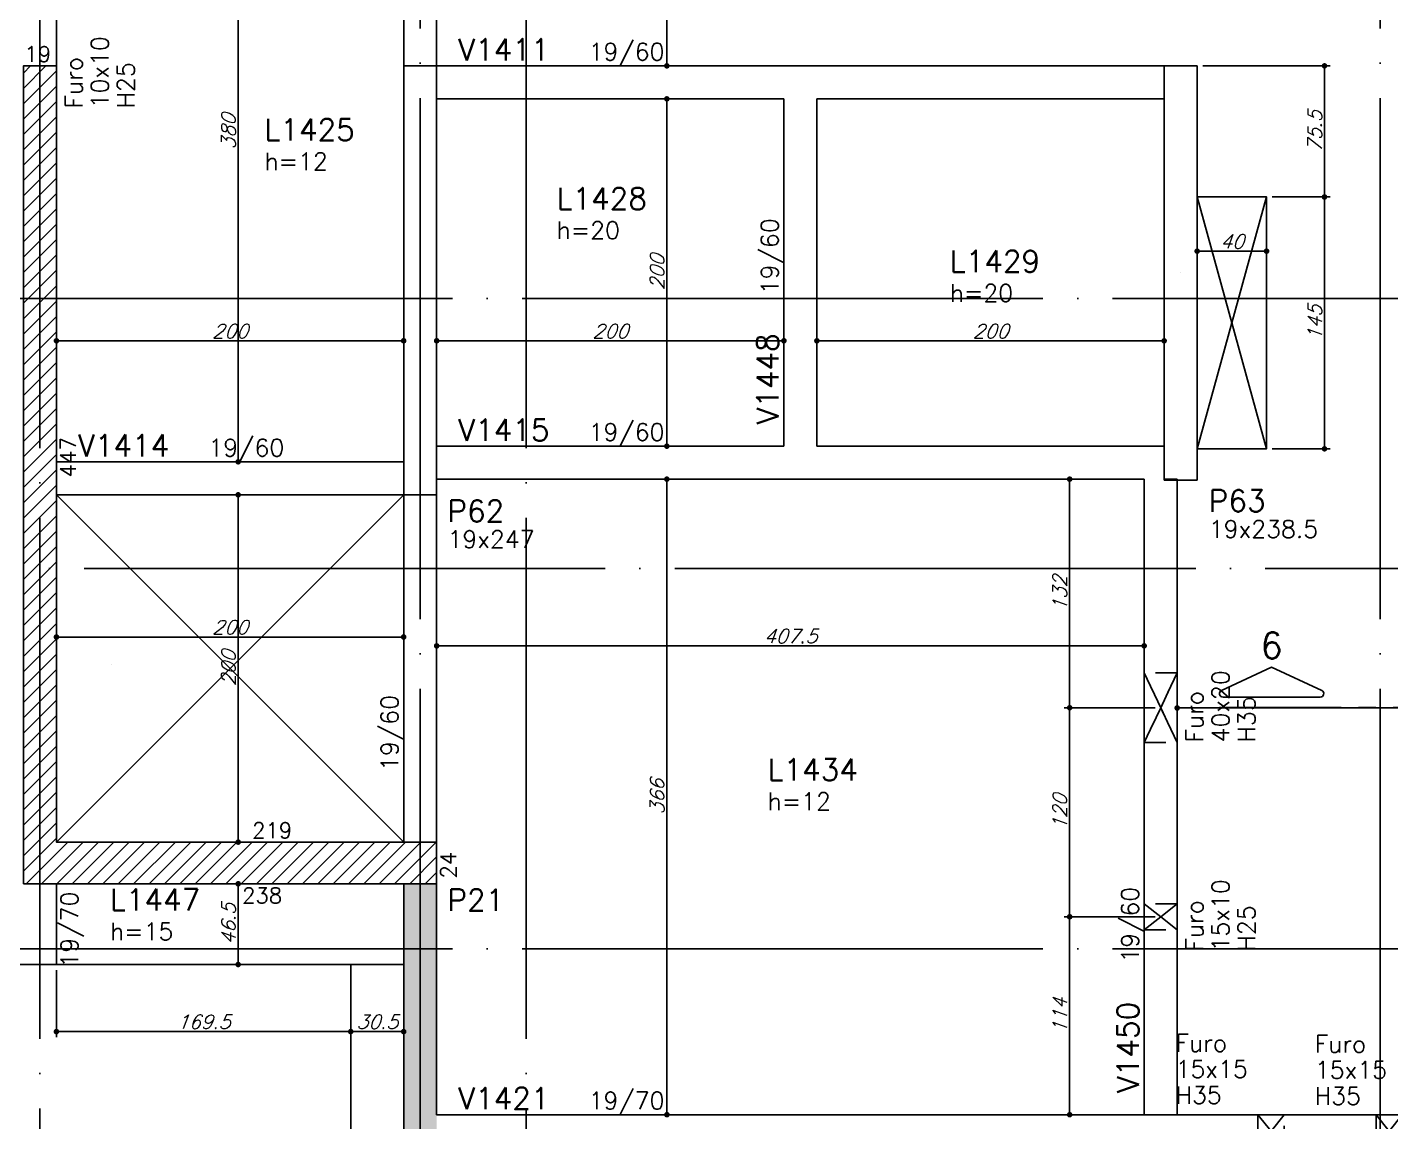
# Model space of a CAD drawing. Header units: millimetres. Extents: x -2290 to 5505, y -2157 to 2343.
# Drawn here: x 1278 to 2064, y -115 to 516 of the extents above; entities that cross this region are included whole.
import ezdxf
from ezdxf.enums import TextEntityAlignment as Align

# ---------------------------------------------------------------- set-up
doc = ezdxf.new("R2010")
doc.units = ezdxf.units.MM
doc.header["$LTSCALE"] = 50
doc.linetypes.add('EIXO', pattern=[6.8, 6, -0.4, 0, -0.4])
doc.linetypes.add('HIDDEN', pattern=[0.375, 0.25, -0.125])
for name, color, linetype in [('242', 3, 'Continuous'), ('F-CORTE-INDICAÇÃO', 4, 'Continuous'), ('F-COTAS', 106, 'Continuous'), ('F-COTAS-FUROS', 50, 'Continuous'), ('F-COTAS-FUROS VIGA', 50, 'Continuous'), ('F-DESNIVEL-1', 254, 'Continuous'), ('F-EIXO', 12, 'EIXO'), ('F-FURO-PAREDE', 2, 'HIDDEN'), ('F-FURO-PAREDE-TEXTOS', 2, 'Continuous'), ('F-LAJES', 3, 'Continuous'), ('F-LAJES-DIM', 2, 'Continuous'), ('F-LAJES-NOME', 4, 'Continuous'), ('F-PILARES-DIM', 172, 'Continuous'), ('F-PILARES-HACH', 174, 'Continuous'), ('F-PILARES-M', 170, 'Continuous'), ('F-PILARES-NOME', 170, 'Continuous'), ('F-PILARES-S', 170, 'Continuous'), ('F-TEXTO', 6, 'Continuous'), ('F-VIGAS', 3, 'Continuous'), ('F-VIGAS-DIM', 2, 'Continuous'), ('F-VIGAS-NOME', 4, 'Continuous'), ('F-VÃO', 1, 'Continuous')]:
    doc.layers.add(name, color=color, linetype=linetype)
doc.styles.add('CP-TEXT-INCL', font='simplex.shx', dxfattribs={"oblique": 20})
doc.styles.add('MCP', font='simplex.shx')
doc.styles.add('ROMANS', font='simplex.shx')
doc.dimstyles.new('CP-COTAS-50', dxfattribs={"dimscale": 0.64, "dimtxt": 12.5, "dimasz": 5, "dimexe": 5, "dimexo": 5, "dimgap": 2.5, "dimtad": 1, "dimdec": 1, "dimdsep": 46, "dimtxsty": 'CP-TEXT-INCL', "dimblk1": 'DOT', "dimblk2": 'DOT', "dimsah": 1, "dimcen": 9, "dimclrd": 256, "dimclre": 256, "dimclrt": 256, "dimadec": 0, "dimazin": 0, "dimtfac": 1, "dimtdec": 1, "dimtmove": 2, "dimatfit": 3, "dimldrblk": 'DOT', "dimfxl": 0, "dimtolj": 1, "dimarcsym": 0})

# ---------------------------------------------------------------- blocks, each defined once
blk = doc.blocks.new('*U48')
at = {"layer": 'F-EIXO'}
blk.add_line((0, 0), (0, -2959.56), dxfattribs=at)
at = {"layer": 'F-TEXTO', "style": 'ROMANS'}
blk.add_attdef('EIXO', text='', height=17.5, rotation=360, dxfattribs=at).set_placement((0, 28.21), align=Align.MIDDLE_CENTER)
blk = doc.blocks.new('*U42')
at = {"layer": 'F-EIXO'}
blk.add_line((0, 0), (0, -2861.07), dxfattribs=at)
at = {"layer": 'F-TEXTO', "style": 'ROMANS'}
blk.add_attdef('EIXO', text='', height=17.5, rotation=360, dxfattribs=at).set_placement((0, 28.21), align=Align.MIDDLE_CENTER)
blk = doc.blocks.new('*U38')
at = {"layer": 'F-EIXO'}
blk.add_line((0, 0), (5174.35, 0), dxfattribs=at)
at = {"layer": 'F-TEXTO', "style": 'ROMANS'}
blk.add_attdef('EIXO', text='', height=17.5, dxfattribs=at).set_placement((-28.21, 0), align=Align.MIDDLE_CENTER)
blk = doc.blocks.new('*U34')
at = {"layer": 'F-EIXO'}
blk.add_line((0, 0), (5174.35, 0), dxfattribs=at)
at = {"layer": 'F-TEXTO', "style": 'ROMANS'}
blk.add_attdef('EIXO', text='', height=17.5, dxfattribs=at).set_placement((-28.21, 0), align=Align.MIDDLE_CENTER)
blk = doc.blocks.new('*U35')
at = {"layer": 'F-EIXO'}
blk.add_line((0, 0), (0, -2861.07), dxfattribs=at)
at = {"layer": 'F-TEXTO', "style": 'ROMANS'}
blk.add_attdef('EIXO', text='', height=17.5, rotation=360, dxfattribs=at).set_placement((0, 28.21), align=Align.MIDDLE_CENTER)
blk = doc.blocks.new('*U27')
at = {"layer": 'F-EIXO'}
blk.add_line((0, 0), (5086.35, 0), dxfattribs=at)
at = {"layer": 'F-TEXTO', "style": 'ROMANS'}
blk.add_attdef('EIXO', text='', height=17.5, dxfattribs=at).set_placement((-28.21, 0), align=Align.MIDDLE_CENTER)
blk = doc.blocks.new('*U29')
at = {"layer": 'F-EIXO'}
blk.add_line((0, 0), (0, -2959.56), dxfattribs=at)
at = {"layer": 'F-TEXTO', "style": 'ROMANS'}
blk.add_attdef('EIXO', text='', height=17.5, rotation=360, dxfattribs=at).set_placement((0, 28.21), align=Align.MIDDLE_CENTER)
blk = doc.blocks.new('_DOT')
at = {"color": 0, "linetype": 'ByBlock'}
blk.add_line((-0.5, 0), (-1, 0), dxfattribs=at)
at = {"color": 0, "linetype": 'ByBlock', "const_width": 0.5}
blk.add_lwpolyline([(-0.25, 0, 1), (0.25, 0, 1)], format="xyb", close=True, dxfattribs=at)
blk = doc.blocks.new('*D140')
at = {"layer": 'DEFPOINTS', "color": 0, "linetype": 'Continuous', "transparency": 16777216}
for p in [(1646.6, 255.5), (1646.6, 255.5), (1646.6, -110.5)]:
    blk.add_point(p, dxfattribs=at)
at = {"layer": 'F-COTAS', "linetype": 'Continuous', "lineweight": -2, "transparency": 16777216}
blk.add_line((1646.6, -107.3), (1646.6, 252.3), dxfattribs=at)
at = {"layer": 'F-COTAS', "linetype": 'Continuous', "lineweight": -2, "transparency": 16777216, "xscale": 3.2, "yscale": 3.2, "zscale": 3.2}
for p, rotation in [((1646.6, 255.5), 90), ((1646.6, -110.5), 270)]:
    blk.add_blockref('_DOT', p, dxfattribs=dict(at, rotation=rotation))
at = {"layer": 'F-COTAS', "linetype": 'Continuous', "transparency": 16777216, "insert": (1641, 72.5), "char_height": 8, "attachment_point": 5, "rotation": 90, "style": 'CP-TEXT-INCL'}
blk.add_mtext('\\A1;366', dxfattribs=at)
blk = doc.blocks.new('*D141')
at = {"layer": 'DEFPOINTS', "color": 0, "linetype": 'Continuous', "transparency": 16777216}
for p in [(1646.6, 474.5), (1646.6, 474.5), (1646.6, 274.5)]:
    blk.add_point(p, dxfattribs=at)
at = {"layer": 'F-COTAS', "linetype": 'Continuous', "lineweight": -2, "transparency": 16777216}
blk.add_line((1646.6, 277.7), (1646.6, 471.3), dxfattribs=at)
at = {"layer": 'F-COTAS', "linetype": 'Continuous', "lineweight": -2, "transparency": 16777216, "xscale": 3.2, "yscale": 3.2, "zscale": 3.2}
for p, rotation in [((1646.6, 474.5), 90), ((1646.6, 274.5), 270)]:
    blk.add_blockref('_DOT', p, dxfattribs=dict(at, rotation=rotation))
at = {"layer": 'F-COTAS', "linetype": 'Continuous', "transparency": 16777216, "insert": (1641, 374.5), "char_height": 8, "attachment_point": 5, "rotation": 90, "style": 'CP-TEXT-INCL'}
blk.add_mtext('\\A1;200', dxfattribs=at)
blk = doc.blocks.new('*D142')
at = {"layer": 'DEFPOINTS', "color": 0, "linetype": 'Continuous', "transparency": 16777216}
for p in [(1646.6, 645.5), (1646.6, 645.5), (1646.6, 493.5)]:
    blk.add_point(p, dxfattribs=at)
at = {"layer": 'F-COTAS', "linetype": 'Continuous', "lineweight": -2, "transparency": 16777216}
blk.add_line((1646.6, 496.7), (1646.6, 642.3), dxfattribs=at)
at = {"layer": 'F-COTAS', "linetype": 'Continuous', "lineweight": -2, "transparency": 16777216, "xscale": 3.2, "yscale": 3.2, "zscale": 3.2}
for p, rotation in [((1646.6, 645.5), 90), ((1646.6, 493.5), 270)]:
    blk.add_blockref('_DOT', p, dxfattribs=dict(at, rotation=rotation))
at = {"layer": 'F-COTAS', "linetype": 'Continuous', "transparency": 16777216, "insert": (1641, 569.5), "char_height": 8, "attachment_point": 5, "rotation": 90, "style": 'CP-TEXT-INCL'}
blk.add_mtext('\\A1;152', dxfattribs=at)
blk = doc.blocks.new('*D148')
at = {"layer": 'DEFPOINTS', "color": 0, "linetype": 'Continuous', "transparency": 16777216}
for p in [(1399.69, 246.5), (1399.69, 246.5), (1399.69, 46.5)]:
    blk.add_point(p, dxfattribs=at)
at = {"layer": 'F-COTAS', "linetype": 'Continuous', "lineweight": -2, "transparency": 16777216}
blk.add_line((1399.69, 49.7), (1399.69, 243.3), dxfattribs=at)
at = {"layer": 'F-COTAS', "linetype": 'Continuous', "lineweight": -2, "transparency": 16777216, "xscale": 3.2, "yscale": 3.2, "zscale": 3.2}
for p, rotation in [((1399.69, 246.5), 90), ((1399.69, 46.5), 270)]:
    blk.add_blockref('_DOT', p, dxfattribs=dict(at, rotation=rotation))
at = {"layer": 'F-COTAS', "linetype": 'Continuous', "transparency": 16777216, "insert": (1394.09, 146.5), "char_height": 8, "attachment_point": 5, "rotation": 90, "style": 'CP-TEXT-INCL'}
blk.add_mtext('\\A1;200', dxfattribs=at)
blk = doc.blocks.new('*D149')
at = {"layer": 'DEFPOINTS', "color": 0, "linetype": 'Continuous', "transparency": 16777216}
for p in [(1399.69, 645.5), (1399.69, 645.5), (1399.69, 265.5)]:
    blk.add_point(p, dxfattribs=at)
at = {"layer": 'F-COTAS', "linetype": 'Continuous', "lineweight": -2, "transparency": 16777216}
blk.add_line((1399.69, 268.7), (1399.69, 642.3), dxfattribs=at)
at = {"layer": 'F-COTAS', "linetype": 'Continuous', "lineweight": -2, "transparency": 16777216, "xscale": 3.2, "yscale": 3.2, "zscale": 3.2}
for p, rotation in [((1399.69, 645.5), 90), ((1399.69, 265.5), 270)]:
    blk.add_blockref('_DOT', p, dxfattribs=dict(at, rotation=rotation))
at = {"layer": 'F-COTAS', "linetype": 'Continuous', "transparency": 16777216, "insert": (1394.09, 455.5), "char_height": 8, "attachment_point": 5, "rotation": 90, "style": 'CP-TEXT-INCL'}
blk.add_mtext('\\A1;380', dxfattribs=at)
blk = doc.blocks.new('*D173')
at = {"layer": 'DEFPOINTS', "color": 0, "linetype": 'Continuous', "transparency": 16777216}
for p in [(1295, 164.6), (1495, 164.6), (1495, 164.6)]:
    blk.add_point(p, dxfattribs=at)
at = {"layer": 'F-COTAS', "linetype": 'Continuous', "lineweight": -2, "transparency": 16777216}
blk.add_line((1298.2, 164.6), (1491.8, 164.6), dxfattribs=at)
at = {"layer": 'F-COTAS', "linetype": 'Continuous', "lineweight": -2, "transparency": 16777216, "xscale": 3.2, "yscale": 3.2, "zscale": 3.2, "rotation": 180}
blk.add_blockref('_DOT', (1295, 164.6), dxfattribs=at)
at = {"layer": 'F-COTAS', "linetype": 'Continuous', "lineweight": -2, "transparency": 16777216, "xscale": 3.2, "yscale": 3.2, "zscale": 3.2}
blk.add_blockref('_DOT', (1495, 164.6), dxfattribs=at)
at = {"layer": 'F-COTAS', "linetype": 'Continuous', "transparency": 16777216, "insert": (1395, 170.2), "char_height": 8, "attachment_point": 5, "style": 'CP-TEXT-INCL'}
blk.add_mtext('\\A1;200', dxfattribs=at)
blk = doc.blocks.new('*D174')
at = {"layer": 'DEFPOINTS', "color": 0, "linetype": 'Continuous', "transparency": 16777216}
for p in [(1514, 159.5), (1921.5, 159.5), (1921.5, 159.5)]:
    blk.add_point(p, dxfattribs=at)
at = {"layer": 'F-COTAS', "linetype": 'Continuous', "lineweight": -2, "transparency": 16777216}
blk.add_line((1517.2, 159.5), (1918.3, 159.5), dxfattribs=at)
at = {"layer": 'F-COTAS', "linetype": 'Continuous', "lineweight": -2, "transparency": 16777216, "xscale": 3.2, "yscale": 3.2, "zscale": 3.2, "rotation": 180}
blk.add_blockref('_DOT', (1514, 159.5), dxfattribs=at)
at = {"layer": 'F-COTAS', "linetype": 'Continuous', "lineweight": -2, "transparency": 16777216, "xscale": 3.2, "yscale": 3.2, "zscale": 3.2}
blk.add_blockref('_DOT', (1921.5, 159.5), dxfattribs=at)
at = {"layer": 'F-COTAS', "linetype": 'Continuous', "transparency": 16777216, "insert": (1717.75, 165.1), "char_height": 8, "attachment_point": 5, "style": 'CP-TEXT-INCL'}
blk.add_mtext('\\A1;407.5', dxfattribs=at)
blk = doc.blocks.new('*D175')
at = {"layer": 'DEFPOINTS', "color": 0, "linetype": 'Continuous', "transparency": 16777216}
for p in [(1940.5, 123.74), (2236, 123.74), (2236, 123.74)]:
    blk.add_point(p, dxfattribs=at)
at = {"layer": 'F-COTAS', "linetype": 'Continuous', "lineweight": -2, "transparency": 16777216}
blk.add_line((1943.7, 123.74), (2232.8, 123.74), dxfattribs=at)
at = {"layer": 'F-COTAS', "linetype": 'Continuous', "lineweight": -2, "transparency": 16777216, "xscale": 3.2, "yscale": 3.2, "zscale": 3.2, "rotation": 180}
blk.add_blockref('_DOT', (1940.5, 123.74), dxfattribs=at)
at = {"layer": 'F-COTAS', "linetype": 'Continuous', "lineweight": -2, "transparency": 16777216, "xscale": 3.2, "yscale": 3.2, "zscale": 3.2}
blk.add_blockref('_DOT', (2236, 123.74), dxfattribs=at)
at = {"layer": 'F-COTAS', "linetype": 'Continuous', "transparency": 16777216, "insert": (2088.25, 129.34), "char_height": 8, "attachment_point": 5, "style": 'CP-TEXT-INCL'}
blk.add_mtext('\\A1;295.5', dxfattribs=at)
blk = doc.blocks.new('*D186')
at = {"layer": 'DEFPOINTS', "color": 0, "linetype": 'Continuous', "transparency": 16777216}
for p in [(1295, 335.19), (1495, 335.19), (1495, 335.19)]:
    blk.add_point(p, dxfattribs=at)
at = {"layer": 'F-COTAS', "linetype": 'Continuous', "lineweight": -2, "transparency": 16777216}
blk.add_line((1298.2, 335.19), (1491.8, 335.19), dxfattribs=at)
at = {"layer": 'F-COTAS', "linetype": 'Continuous', "lineweight": -2, "transparency": 16777216, "xscale": 3.2, "yscale": 3.2, "zscale": 3.2, "rotation": 180}
blk.add_blockref('_DOT', (1295, 335.19), dxfattribs=at)
at = {"layer": 'F-COTAS', "linetype": 'Continuous', "lineweight": -2, "transparency": 16777216, "xscale": 3.2, "yscale": 3.2, "zscale": 3.2}
blk.add_blockref('_DOT', (1495, 335.19), dxfattribs=at)
at = {"layer": 'F-COTAS', "linetype": 'Continuous', "transparency": 16777216, "insert": (1395, 340.79), "char_height": 8, "attachment_point": 5, "style": 'CP-TEXT-INCL'}
blk.add_mtext('\\A1;200', dxfattribs=at)
blk = doc.blocks.new('*D187')
at = {"layer": 'DEFPOINTS', "color": 0, "linetype": 'Continuous', "transparency": 16777216}
for p in [(1514, 335.19), (1714, 335.19), (1714, 335.19)]:
    blk.add_point(p, dxfattribs=at)
at = {"layer": 'F-COTAS', "linetype": 'Continuous', "lineweight": -2, "transparency": 16777216}
blk.add_line((1517.2, 335.19), (1710.8, 335.19), dxfattribs=at)
at = {"layer": 'F-COTAS', "linetype": 'Continuous', "lineweight": -2, "transparency": 16777216, "xscale": 3.2, "yscale": 3.2, "zscale": 3.2, "rotation": 180}
blk.add_blockref('_DOT', (1514, 335.19), dxfattribs=at)
at = {"layer": 'F-COTAS', "linetype": 'Continuous', "lineweight": -2, "transparency": 16777216, "xscale": 3.2, "yscale": 3.2, "zscale": 3.2}
blk.add_blockref('_DOT', (1714, 335.19), dxfattribs=at)
at = {"layer": 'F-COTAS', "linetype": 'Continuous', "transparency": 16777216, "insert": (1614, 340.79), "char_height": 8, "attachment_point": 5, "style": 'CP-TEXT-INCL'}
blk.add_mtext('\\A1;200', dxfattribs=at)
blk = doc.blocks.new('*D188')
at = {"layer": 'DEFPOINTS', "color": 0, "linetype": 'Continuous', "transparency": 16777216}
for p in [(1733, 335.19), (1933, 335.19), (1933, 335.19)]:
    blk.add_point(p, dxfattribs=at)
at = {"layer": 'F-COTAS', "linetype": 'Continuous', "lineweight": -2, "transparency": 16777216}
blk.add_line((1736.2, 335.19), (1929.8, 335.19), dxfattribs=at)
at = {"layer": 'F-COTAS', "linetype": 'Continuous', "lineweight": -2, "transparency": 16777216, "xscale": 3.2, "yscale": 3.2, "zscale": 3.2, "rotation": 180}
blk.add_blockref('_DOT', (1733, 335.19), dxfattribs=at)
at = {"layer": 'F-COTAS', "linetype": 'Continuous', "lineweight": -2, "transparency": 16777216, "xscale": 3.2, "yscale": 3.2, "zscale": 3.2}
blk.add_blockref('_DOT', (1933, 335.19), dxfattribs=at)
at = {"layer": 'F-COTAS', "linetype": 'Continuous', "transparency": 16777216, "insert": (1833, 340.79), "char_height": 8, "attachment_point": 5, "style": 'CP-TEXT-INCL'}
blk.add_mtext('\\A1;200', dxfattribs=at)
blk = doc.blocks.new('*D243')
at = {"layer": 'DEFPOINTS', "color": 0, "transparency": 16777216}
for p in [(3070, -24), (-1389, -579), (3070, -995.18)]:
    blk.add_point(p, dxfattribs=at)
at = {"layer": 'F-COTAS', "lineweight": -2, "transparency": 16777216}
for p, q in [((3070, -27.2), (3070, -998.38)), ((-1389, -582.2), (-1389, -998.38)), ((-1385.8, -995.18), (3066.8, -995.18))]:
    blk.add_line(p, q, dxfattribs=at)
at = {"layer": 'F-COTAS', "lineweight": -2, "transparency": 16777216, "xscale": 3.2, "yscale": 3.2, "zscale": 3.2, "rotation": 180}
blk.add_blockref('_DOT', (-1389, -995.18), dxfattribs=at)
at = {"layer": 'F-COTAS', "lineweight": -2, "transparency": 16777216, "xscale": 3.2, "yscale": 3.2, "zscale": 3.2}
blk.add_blockref('_DOT', (3070, -995.18), dxfattribs=at)
at = {"layer": 'F-COTAS', "transparency": 16777216, "insert": (840.5, -989.58), "char_height": 8, "attachment_point": 5, "style": 'CP-TEXT-INCL'}
blk.add_mtext('\\A1;4459', dxfattribs=at)
blk = doc.blocks.new('*U61')
at = {"layer": 'F-CORTE-INDICAÇÃO'}
for p, q in [((-100, 0), (-170, 0)), ((-80, 0), (-90, 0)), ((-70, 0), (0, 0))]:
    blk.add_line(p, q, dxfattribs=at)
blk.add_lwpolyline([(-112, 6, 0.802585), (-111.15, 9.81), (-140, 23.26), (-168.85, 9.81, 0.802585), (-168, 6)], format="xyb", close=True, dxfattribs=at)
at = {"layer": 'F-CORTE-INDICAÇÃO', "style": 'ROMANS'}
blk.add_attdef('CORTE', text='', height=15, dxfattribs=at).set_placement((-140, 35.76), align=Align.MIDDLE_CENTER)
at = {"layer": 'F-CORTE-INDICAÇÃO', "color": 2, "style": 'ROMANS'}
blk.add_attdef('FOLHA', text='', height=12, dxfattribs=at).set_placement((-140, -10), align=Align.MIDDLE_CENTER)
blk = doc.blocks.new('*D309')
at = {"layer": 'DEFPOINTS', "color": 0, "transparency": 16777216}
for p in [(1295, -24), (1464.5, -44.65), (1464.5, -62.65)]:
    blk.add_point(p, dxfattribs=at)
at = {"layer": 'F-COTAS', "lineweight": -2, "transparency": 16777216}
for p, q in [((1295, -27.2), (1295, -65.85)), ((1464.5, -47.85), (1464.5, -65.85)), ((1298.2, -62.65), (1461.3, -62.65))]:
    blk.add_line(p, q, dxfattribs=at)
at = {"layer": 'F-COTAS', "lineweight": -2, "transparency": 16777216, "xscale": 3.2, "yscale": 3.2, "zscale": 3.2, "rotation": 180}
blk.add_blockref('_DOT', (1295, -62.65), dxfattribs=at)
at = {"layer": 'F-COTAS', "lineweight": -2, "transparency": 16777216, "xscale": 3.2, "yscale": 3.2, "zscale": 3.2}
blk.add_blockref('_DOT', (1464.5, -62.65), dxfattribs=at)
at = {"layer": 'F-COTAS', "transparency": 16777216, "insert": (1379.75, -57.05), "char_height": 8, "attachment_point": 5, "style": 'CP-TEXT-INCL'}
blk.add_mtext('\\A1;169.5', dxfattribs=at)
blk = doc.blocks.new('*D310')
at = {"layer": 'DEFPOINTS', "color": 0, "transparency": 16777216}
for p in [(1495, -62.65), (1464.5, -74.42), (1495, -74.42)]:
    blk.add_point(p, dxfattribs=at)
at = {"layer": 'F-COTAS', "lineweight": -2, "transparency": 16777216}
for p, q in [((1464.5, -71.22), (1464.5, -59.45)), ((1467.7, -62.65), (1491.8, -62.65)), ((1495, -71.22), (1495, -59.45))]:
    blk.add_line(p, q, dxfattribs=at)
at = {"layer": 'F-COTAS', "lineweight": -2, "transparency": 16777216, "xscale": 3.2, "yscale": 3.2, "zscale": 3.2, "rotation": 180}
blk.add_blockref('_DOT', (1464.5, -62.65), dxfattribs=at)
at = {"layer": 'F-COTAS', "lineweight": -2, "transparency": 16777216, "xscale": 3.2, "yscale": 3.2, "zscale": 3.2}
blk.add_blockref('_DOT', (1495, -62.65), dxfattribs=at)
at = {"layer": 'F-COTAS', "transparency": 16777216, "insert": (1479.75, -57.05), "char_height": 8, "attachment_point": 5, "style": 'CP-TEXT-INCL'}
blk.add_mtext('\\A1;30.5', dxfattribs=at)
blk = doc.blocks.new('*D311')
at = {"layer": 'DEFPOINTS', "color": 0, "transparency": 16777216}
for p in [(1398.43, 22.5), (1399.69, 22.5), (1398.43, -24)]:
    blk.add_point(p, dxfattribs=at)
at = {"layer": 'F-COTAS', "lineweight": -2, "transparency": 16777216}
for p, q in [((1399.69, -20.8), (1399.69, 19.3)), ((1401.63, 22.5), (1402.89, 22.5)), ((1401.63, -24), (1402.89, -24))]:
    blk.add_line(p, q, dxfattribs=at)
at = {"layer": 'F-COTAS', "lineweight": -2, "transparency": 16777216, "xscale": 3.2, "yscale": 3.2, "zscale": 3.2}
for p, rotation in [((1399.69, 22.5), 90), ((1399.69, -24), 270)]:
    blk.add_blockref('_DOT', p, dxfattribs=dict(at, rotation=rotation))
at = {"layer": 'F-COTAS', "transparency": 16777216, "insert": (1394.09, -0.75), "char_height": 8, "attachment_point": 5, "rotation": 90, "style": 'CP-TEXT-INCL'}
blk.add_mtext('\\A1;46.5', dxfattribs=at)
blk = doc.blocks.new('*U580')
at = {"layer": 'F-VÃO'}
for p, q in [((0, 0), (40, 145)), ((0, 145), (40, 0))]:
    blk.add_line(p, q, dxfattribs=at)
at = {"layer": 'F-VÃO', "color": 3}
blk.add_lwpolyline([(0, 0), (40, 0), (40, 145), (0, 145)], close=True, dxfattribs=at)
blk = doc.blocks.new('*D586')
at = {"layer": 'DEFPOINTS', "color": 0, "transparency": 16777216}
for p in [(1952, 387.18), (1992, 387.18), (1992, 386.8)]:
    blk.add_point(p, dxfattribs=at)
at = {"layer": 'F-COTAS-FUROS', "lineweight": -2, "transparency": 16777216}
for p, q in [((1955.2, 386.8), (1988.8, 386.8)), ((1952, 383.98), (1952, 383.6)), ((1992, 383.98), (1992, 383.6))]:
    blk.add_line(p, q, dxfattribs=at)
at = {"layer": 'F-COTAS-FUROS', "lineweight": -2, "transparency": 16777216, "xscale": 3.2, "yscale": 3.2, "zscale": 3.2, "rotation": 180}
blk.add_blockref('_DOT', (1952, 386.8), dxfattribs=at)
at = {"layer": 'F-COTAS-FUROS', "lineweight": -2, "transparency": 16777216, "xscale": 3.2, "yscale": 3.2, "zscale": 3.2}
blk.add_blockref('_DOT', (1992, 386.8), dxfattribs=at)
at = {"layer": 'F-COTAS-FUROS', "transparency": 16777216, "insert": (1972, 392.4), "char_height": 8, "attachment_point": 5, "style": 'CP-TEXT-INCL'}
blk.add_mtext('\\A1;40', dxfattribs=at)
blk = doc.blocks.new('*D587')
at = {"layer": 'DEFPOINTS', "color": 0, "transparency": 16777216}
for p in [(1952, 493.5), (1992, 418), (2025.35, 418)]:
    blk.add_point(p, dxfattribs=at)
at = {"layer": 'F-COTAS-FUROS', "lineweight": -2, "transparency": 16777216}
for p, q in [((1955.2, 493.5), (2028.55, 493.5)), ((2025.35, 490.3), (2025.35, 421.2)), ((1995.2, 418), (2028.55, 418))]:
    blk.add_line(p, q, dxfattribs=at)
at = {"layer": 'F-COTAS-FUROS', "lineweight": -2, "transparency": 16777216, "xscale": 3.2, "yscale": 3.2, "zscale": 3.2}
for p, rotation in [((2025.35, 493.5), 90), ((2025.35, 418), 270)]:
    blk.add_blockref('_DOT', p, dxfattribs=dict(at, rotation=rotation))
at = {"layer": 'F-COTAS-FUROS', "transparency": 16777216, "insert": (2019.75, 455.75), "char_height": 8, "attachment_point": 5, "rotation": 90, "style": 'CP-TEXT-INCL'}
blk.add_mtext('\\A1;75.5', dxfattribs=at)
blk = doc.blocks.new('*D588')
at = {"layer": 'DEFPOINTS', "color": 0, "transparency": 16777216}
for p in [(1992, 418), (1992, 273), (2025.35, 273)]:
    blk.add_point(p, dxfattribs=at)
at = {"layer": 'F-COTAS-FUROS', "lineweight": -2, "transparency": 16777216}
for p, q in [((1995.2, 418), (2028.55, 418)), ((2025.35, 414.8), (2025.35, 276.2)), ((1995.2, 273), (2028.55, 273))]:
    blk.add_line(p, q, dxfattribs=at)
at = {"layer": 'F-COTAS-FUROS', "lineweight": -2, "transparency": 16777216, "xscale": 3.2, "yscale": 3.2, "zscale": 3.2}
for p, rotation in [((2025.35, 418), 90), ((2025.35, 273), 270)]:
    blk.add_blockref('_DOT', p, dxfattribs=dict(at, rotation=rotation))
at = {"layer": 'F-COTAS-FUROS', "transparency": 16777216, "insert": (2019.75, 345.5), "char_height": 8, "attachment_point": 5, "rotation": 90, "style": 'CP-TEXT-INCL'}
blk.add_mtext('\\A1;145', dxfattribs=at)
blk = doc.blocks.new('*D637')
at = {"layer": 'DEFPOINTS', "color": 0, "transparency": 16777216}
for p in [(1878.58, 3.48), (1931, 3.48), (1894.89, -110.5)]:
    blk.add_point(p, dxfattribs=at)
at = {"layer": 'F-COTAS-FUROS VIGA', "lineweight": -2, "transparency": 16777216}
for p, q in [((1927.8, 3.48), (1875.38, 3.48)), ((1878.58, -107.3), (1878.58, 0.28)), ((1891.69, -110.5), (1875.38, -110.5))]:
    blk.add_line(p, q, dxfattribs=at)
at = {"layer": 'F-COTAS-FUROS VIGA', "lineweight": -2, "transparency": 16777216, "xscale": 3.2, "yscale": 3.2, "zscale": 3.2}
for p, rotation in [((1878.58, 3.48), 90), ((1878.58, -110.5), 270)]:
    blk.add_blockref('_DOT', p, dxfattribs=dict(at, rotation=rotation))
at = {"layer": 'F-COTAS-FUROS VIGA', "transparency": 16777216, "insert": (1872.98, -53.51), "char_height": 8, "attachment_point": 5, "rotation": 90, "style": 'CP-TEXT-INCL'}
blk.add_mtext('\\A1;114', dxfattribs=at)
blk = doc.blocks.new('*D638')
at = {"layer": 'DEFPOINTS', "color": 0, "transparency": 16777216}
for p in [(1878.58, 123.88), (1931, 123.88), (1931, 3.48)]:
    blk.add_point(p, dxfattribs=at)
at = {"layer": 'F-COTAS-FUROS VIGA', "lineweight": -2, "transparency": 16777216}
for p, q in [((1927.8, 123.88), (1875.38, 123.88)), ((1878.58, 6.68), (1878.58, 120.68)), ((1927.8, 3.48), (1875.38, 3.48))]:
    blk.add_line(p, q, dxfattribs=at)
at = {"layer": 'F-COTAS-FUROS VIGA', "lineweight": -2, "transparency": 16777216, "xscale": 3.2, "yscale": 3.2, "zscale": 3.2}
for p, rotation in [((1878.58, 123.88), 90), ((1878.58, 3.48), 270)]:
    blk.add_blockref('_DOT', p, dxfattribs=dict(at, rotation=rotation))
at = {"layer": 'F-COTAS-FUROS VIGA', "transparency": 16777216, "insert": (1872.98, 63.68), "char_height": 8, "attachment_point": 5, "rotation": 90, "style": 'CP-TEXT-INCL'}
blk.add_mtext('\\A1;120', dxfattribs=at)
blk = doc.blocks.new('*D639')
at = {"layer": 'DEFPOINTS', "color": 0, "transparency": 16777216}
for p in [(1878.58, 255.5), (1895.93, 255.5), (1931, 123.88)]:
    blk.add_point(p, dxfattribs=at)
at = {"layer": 'F-COTAS-FUROS VIGA', "lineweight": -2, "transparency": 16777216}
for p, q in [((1892.73, 255.5), (1875.38, 255.5)), ((1878.58, 127.08), (1878.58, 252.3)), ((1927.8, 123.88), (1875.38, 123.88))]:
    blk.add_line(p, q, dxfattribs=at)
at = {"layer": 'F-COTAS-FUROS VIGA', "lineweight": -2, "transparency": 16777216, "xscale": 3.2, "yscale": 3.2, "zscale": 3.2}
for p, rotation in [((1878.58, 255.5), 90), ((1878.58, 123.88), 270)]:
    blk.add_blockref('_DOT', p, dxfattribs=dict(at, rotation=rotation))
at = {"layer": 'F-COTAS-FUROS VIGA', "transparency": 16777216, "insert": (1872.98, 189.69), "char_height": 8, "attachment_point": 5, "rotation": 90, "style": 'CP-TEXT-INCL'}
blk.add_mtext('\\A1;132', dxfattribs=at)

msp = doc.modelspace()

# ---------------------------------------------------------------- hatches: boundary and pattern name
at = {"layer": 'F-PILARES-HACH', "linetype": 'Continuous'}
h = msp.add_hatch(dxfattribs=at)
h.set_pattern_fill('ANSI31', color=256, scale=50, style=0)
h.set_pattern_definition([(45, (0, 0), (-4.419417, 4.419417), [])])
h.paths.add_polyline_path([(1276, 22.5), (1514, 22.5), (1514, 46.5), (1295, 46.5), (1295, 493.5), (1276, 493.5)], flags=16)

# ---------------------------------------------------------------- linework, layer by layer
at = {"layer": '242', "linetype": 'Continuous'}
for p, q in [((1504.5, 370), (1504.5, 370)), ((1942.5, 374.25), (1942.5, 374.25)), ((1326.953, 148.796), (1326.953, 148.796)), ((1285.5, -12), (1285.5, -12))]:
    msp.add_line(p, q, dxfattribs=at)
at = {"layer": 'F-DESNIVEL-1', "linetype": 'Continuous'}
for points in [[(1514, -120), (1514, 22.5), (1495, 22.5)], [(1514, -120), (1495, 22.5), (1495, -120)]]:
    msp.add_solid(points, dxfattribs=at)
at = {"layer": 'F-FURO-PAREDE'}
for points in [[(1931, 123.882), (1940.5, 103.882), (1940.5, 143.882), (1931, 123.882), (1940.5, 143.882), (1921.5, 143.882), (1931, 123.882), (1921.5, 143.882), (1921.5, 103.882), (1931, 123.882), (1921.5, 103.882), (1940.5, 103.882), (1931, 123.882)], [(1931, 3.48), (1940.5, -4.02), (1940.5, 10.98), (1931, 3.48), (1940.5, 10.98), (1921.5, 10.98), (1931, 3.48), (1921.5, 10.98), (1921.5, -4.02), (1931, 3.48), (1921.5, -4.02), (1940.5, -4.02), (1931, 3.48)], [(1994.544, -120), (1987.044, -129.5), (2002.044, -129.5), (1994.544, -120), (2002.044, -129.5), (2002.044, -110.5), (1994.544, -120), (2002.044, -110.5), (1987.044, -110.5), (1994.544, -120), (1987.044, -110.5), (1987.044, -129.5), (1994.544, -120)], [(2062.544, -120), (2055.044, -129.5), (2070.044, -129.5), (2062.544, -120), (2070.044, -129.5), (2070.044, -110.5), (2062.544, -120), (2070.044, -110.5), (2055.044, -110.5), (2062.544, -120), (2055.044, -110.5), (2055.044, -129.5), (2062.544, -120)]]:
    msp.add_lwpolyline(points, dxfattribs=at)
at = {"layer": 'F-LAJES', "linetype": 'Continuous'}
for p, q in [((1295, -24), (1495, -24)), ((1464.5, -484.5), (1464.5, -24))]:
    msp.add_line(p, q, dxfattribs=at)
at = {"layer": 'F-PILARES-M', "linetype": 'Continuous'}
for points in [[(1495, 246.5), (1514, 246.5), (1514, 493.5), (1495, 493.5), (1495, 246.5)], [(1933, 255), (1952, 255), (1952, 493.5), (1933, 493.5), (1933, 255)]]:
    msp.add_lwpolyline(points, dxfattribs=at)
at = {"layer": 'F-PILARES-S', "linetype": 'Continuous'}
msp.add_lwpolyline([(1276, 22.5), (1514, 22.5), (1514, 46.5), (1295, 46.5), (1295, 493.5), (1276, 493.5), (1276, 22.5)], dxfattribs=at)
at = {"layer": 'F-VIGAS'}
for points in [[(1295, 493.5), (1295, 645.5)], [(1495, 645.5), (1495, 493.5)], [(1514, 493.5), (1514, 645.5)], [(1723.5, 493.5), (1514, 493.5)], [(1933, 493.5), (1723.5, 493.5)], [(1514, 474.5), (1714, 474.5)], [(1714, 474.5), (1714, 274.5)], [(1733, 474.5), (1933, 474.5)], [(1733, 274.5), (1733, 474.5)], [(1714, 274.5), (1514, 274.5)], [(1931, 274.5), (1733, 274.5)], [(1933, 274.5), (1931, 274.5)], [(1495, 265.5), (1295, 265.5)], [(1514, 255.5), (1723.5, 255.5)], [(1723.5, 255.5), (1921.5, 255.5)], [(1921.5, 255.5), (1921.5, -110.5)], [(1940.5, 255.5), (1933, 255.5)], [(1940.5, -110.5), (1940.5, 255.5)], [(1295, 246.5), (1495, 246.5)], [(1495, 246.5), (1495, 46.5)], [(1514, 46.5), (1514, 246.5)], [(1295, -24), (1295, 22.5)], [(1495, 22.6), (1495, -120)], [(1514, -110.5), (1514, 22.6)], [(940.5, -24), (1295, -24)], [(1921.5, -110.5), (1514, -110.5)], [(1940.5, -110.5), (1921.5, -110.5)], [(2236, -110.5), (1940.5, -110.5)]]:
    msp.add_lwpolyline(points, dxfattribs=at)
at = {"layer": 'F-VÃO'}
for p, q in [((1295, 46.5), (1495, 246.5)), ((1295, 246.5), (1495, 46.5))]:
    msp.add_line(p, q, dxfattribs=at)

# ---------------------------------------------------------------- block references
at = {"layer": 'F-CORTE-INDICAÇÃO', "linetype": 'Continuous'}
ref = msp.add_blockref('*U61', (2134.898, 123.968), dxfattribs=at)
ref.add_attrib('CORTE', '6', dxfattribs={"height": 15, "style": 'ROMANS'}).set_placement((1994.898, 159.732), align=Align.MIDDLE_CENTER)
at = {"layer": 'F-EIXO', "linetype": 'Continuous'}
for name, p in [('*U29', (1285.5, 1933.768)), ('*U48', (1565.5, 1933.768)), ('*U42', (1504.5, 1835.283)), ('*U35', (2057.5, 1835.283)), ('*U34', (-1837.782, 359.5)), ('*U27', (-1749.828, 204)), ('*U38', (-1837.782, -15))]:
    msp.add_blockref(name, p, dxfattribs=at)
at = {"layer": 'F-VÃO', "linetype": 'Continuous'}
msp.add_blockref('*U580', (1952, 273), dxfattribs=at)

# ---------------------------------------------------------------- texts
at = {"layer": 'F-FURO-PAREDE-TEXTOS', "linetype": 'Continuous', "style": 'MCP'}
for s, p in [('10x10', (1325, 469.021)), ('Furo', (1310, 469.021)), ('H25', (1340, 469.021)), ('40x20', (1970.5, 103.882)), ('Furo', (1955.5, 103.882)), ('H35', (1985.5, 103.882)), ('15x10', (1970.5, -16.52)), ('Furo', (1955.5, -16.52)), ('H25', (1985.5, -16.52))]:
    msp.add_text(s, height=10, rotation=90, dxfattribs=at).set_placement(p)
for s, p in [('Furo', (1939.627, -74.207)), ('Furo', (2019.786, -74.717)), ('15x15', (1939.627, -89.207)), ('15x15', (2019.786, -89.717)), ('H35', (1939.627, -104.207)), ('H35', (2019.786, -104.717))]:
    msp.add_text(s, height=10, dxfattribs=at).set_placement(p)
at = {"layer": 'F-LAJES-DIM', "linetype": 'Continuous', "style": 'MCP'}
for s, p in [('h=12', (1414.871, 433.497)), ('h=20', (1583.121, 393.862)), ('h=20', (1809.59, 357.714)), ('h=12', (1704.641, 64.962)), ('h=15', (1325.92, -9.946))]:
    msp.add_text(s, height=10, dxfattribs=at).set_placement(p)
at = {"layer": 'F-LAJES-NOME', "linetype": 'Continuous', "style": 'MCP'}
for s, p in [('L1425', (1414.871, 450.497)), ('L1428', (1583.121, 410.862)), ('L1429', (1809.59, 374.714)), ('L1434', (1704.641, 81.962)), ('L1447', (1325.92, 7.054))]:
    msp.add_text(s, height=12.5, dxfattribs=at).set_placement(p)
at = {"layer": 'F-PILARES-DIM', "linetype": 'Continuous', "style": 'MCP'}
for s, height, p in [('19', 9, (1276.5, 495.75)), ('19x238.5', 10, (1958.739, 221.77)), ('19x247', 10, (1520.25, 215.875)), ('219', 9, (1407.685, 48.75)), ('238', 9, (1401.925, 11.25))]:
    msp.add_text(s, height=height, dxfattribs=at).set_placement(p)
for s, p in [('447', (1306.25, 256.5)), ('24', (1525.25, 25.5))]:
    msp.add_text(s, height=9, rotation=90, dxfattribs=at).set_placement(p)
at = {"layer": 'F-PILARES-NOME', "linetype": 'Continuous', "style": 'MCP'}
for s, p in [('P63', (1958.739, 236.77)), ('P62', (1520.25, 230.875)), ('P21', (1520.25, 6.875))]:
    msp.add_text(s, height=12.5, dxfattribs=at).set_placement(p)
at = {"layer": 'F-VIGAS-DIM', "linetype": 'Continuous', "style": 'MCP'}
for s, p in [('19/60', (1601.5, 496.625)), ('19/60', (1601.5, 277.625)), ('19/60', (1382.5, 268.625)), ('19/70', (1601.5, -107.375))]:
    msp.add_text(s, height=10, dxfattribs=at).set_placement(p)
for s, p in [('19/60', (1710.875, 362)), ('19/60', (1491.875, 87.5)), ('19/70', (1307.5, -25.75)), ('19/60', (1918.375, -23))]:
    msp.add_text(s, height=10, rotation=90, dxfattribs=at).set_placement(p)
at = {"layer": 'F-VIGAS-NOME', "linetype": 'Continuous', "style": 'MCP'}
for s, p in [('V1411', (1526.5, 496.625)), ('V1415', (1526.5, 277.625)), ('V1414', (1307.5, 268.625)), ('V1421', (1526.5, -107.375))]:
    msp.add_text(s, height=12.5, dxfattribs=at).set_placement(p)
for s, p in [('V1448', (1710.875, 287)), ('V1450', (1918.375, -98))]:
    msp.add_text(s, height=12.5, rotation=90, dxfattribs=at).set_placement(p)

# ---------------------------------------------------------------- dimensions: what is measured, and where the dimension line sits
at = {"layer": 'F-COTAS', "linetype": 'Continuous'}
for base, p1, p2, angle, picture, middle in [((1399.687, 645.5), (1399.687, 265.5), (1399.687, 645.5), 270, '*D149', (1394.087, 455.5)), ((1646.604, 645.5), (1646.604, 493.5), (1646.604, 645.5), 270, '*D142', (1641.004, 569.5)), ((1646.604, 474.5), (1646.604, 274.5), (1646.604, 474.5), 270, '*D141', (1641.004, 374.5)), ((1495, 335.193), (1295, 335.193), (1495, 335.193), 180, '*D186', (1395, 340.793)), ((1714, 335.193), (1514, 335.193), (1714, 335.193), 180, '*D187', (1614, 340.793)), ((1933, 335.193), (1733, 335.193), (1933, 335.193), 180, '*D188', (1833, 340.793)), ((1646.604, 255.5), (1646.604, -110.5), (1646.604, 255.5), 270, '*D140', (1641.004, 72.5)), ((1399.687, 246.5), (1399.687, 46.5), (1399.687, 246.5), 270, '*D148', (1394.087, 146.5)), ((1495, 164.595), (1295, 164.595), (1495, 164.595), 180, '*D173', (1395, 170.195)), ((1921.5, 159.499), (1514, 159.499), (1921.5, 159.499), 180, '*D174', (1717.75, 165.099)), ((2236, 123.743), (1940.5, 123.743), (2236, 123.743), 180, '*D175', (2088.25, 129.343))]:
    dim = msp.add_linear_dim(base=base, p1=p1, p2=p2, angle=angle, dimstyle='CP-COTAS-50', dxfattribs=at)
    dim.commit()
    dim.dimension.update_dxf_attribs({"geometry": picture, "text_midpoint": middle})
at = {"layer": 'F-COTAS'}
dim = msp.add_linear_dim(base=(1399.687, 22.5), p1=(1398.433, -24), p2=(1398.433, 22.5), angle=90, dimstyle='CP-COTAS-50', override={"dimfxl": 7.5}, dxfattribs=at)
dim.commit()
dim.dimension.update_dxf_attribs({"geometry": '*D311', "text_midpoint": (1394.087, -0.75)})
for base, p1, p2, picture, middle in [((3070, -995.178), (-1389, -579), (3070, -24), '*D243', (840.5, -989.578)), ((1464.5, -62.654), (1295, -24), (1464.5, -44.648), '*D309', (1379.75, -57.054)), ((1495, -62.654), (1464.5, -74.423), (1495, -74.423), '*D310', (1479.75, -57.054))]:
    dim = msp.add_linear_dim(base=base, p1=p1, p2=p2, dimstyle='CP-COTAS-50', override={"dimfxl": 7.5}, dxfattribs=at)
    dim.commit()
    dim.dimension.update_dxf_attribs({"geometry": picture, "text_midpoint": middle})
at = {"layer": 'F-COTAS-FUROS'}
for base, p1, p2, picture, middle in [((2025.354, 418), (1952, 493.5), (1992, 418), '*D587', (2019.754, 455.75)), ((2025.354, 273), (1992, 418), (1992, 273), '*D588', (2019.754, 345.5))]:
    dim = msp.add_linear_dim(base=base, p1=p1, p2=p2, angle=90, dimstyle='CP-COTAS-50', override={"dimfxl": 7.5}, dxfattribs=at)
    dim.commit()
    dim.dimension.update_dxf_attribs({"geometry": picture, "text_midpoint": middle})
dim = msp.add_linear_dim(base=(1992, 386.801), p1=(1952, 387.175), p2=(1992, 387.175), dimstyle='CP-COTAS-50', override={"dimfxl": 7.5}, dxfattribs=at)
dim.commit()
dim.dimension.update_dxf_attribs({"geometry": '*D586', "text_midpoint": (1972, 392.401)})
at = {"layer": 'F-COTAS-FUROS VIGA'}
for base, p1, p2, picture, middle in [((1878.576, 255.5), (1931, 123.882), (1895.934, 255.5), '*D639', (1872.976, 189.691)), ((1878.576, 123.882), (1931, 3.48), (1931, 123.882), '*D638', (1872.976, 63.681)), ((1878.576, 3.48), (1894.888, -110.5), (1931, 3.48), '*D637', (1872.976, -53.51))]:
    dim = msp.add_linear_dim(base=base, p1=p1, p2=p2, angle=90, dimstyle='CP-COTAS-50', override={"dimdec": 0, "dimfxl": 7.5}, dxfattribs=at)
    dim.commit()
    dim.dimension.update_dxf_attribs({"geometry": picture, "text_midpoint": middle})

doc.saveas('drawing.dxf')
